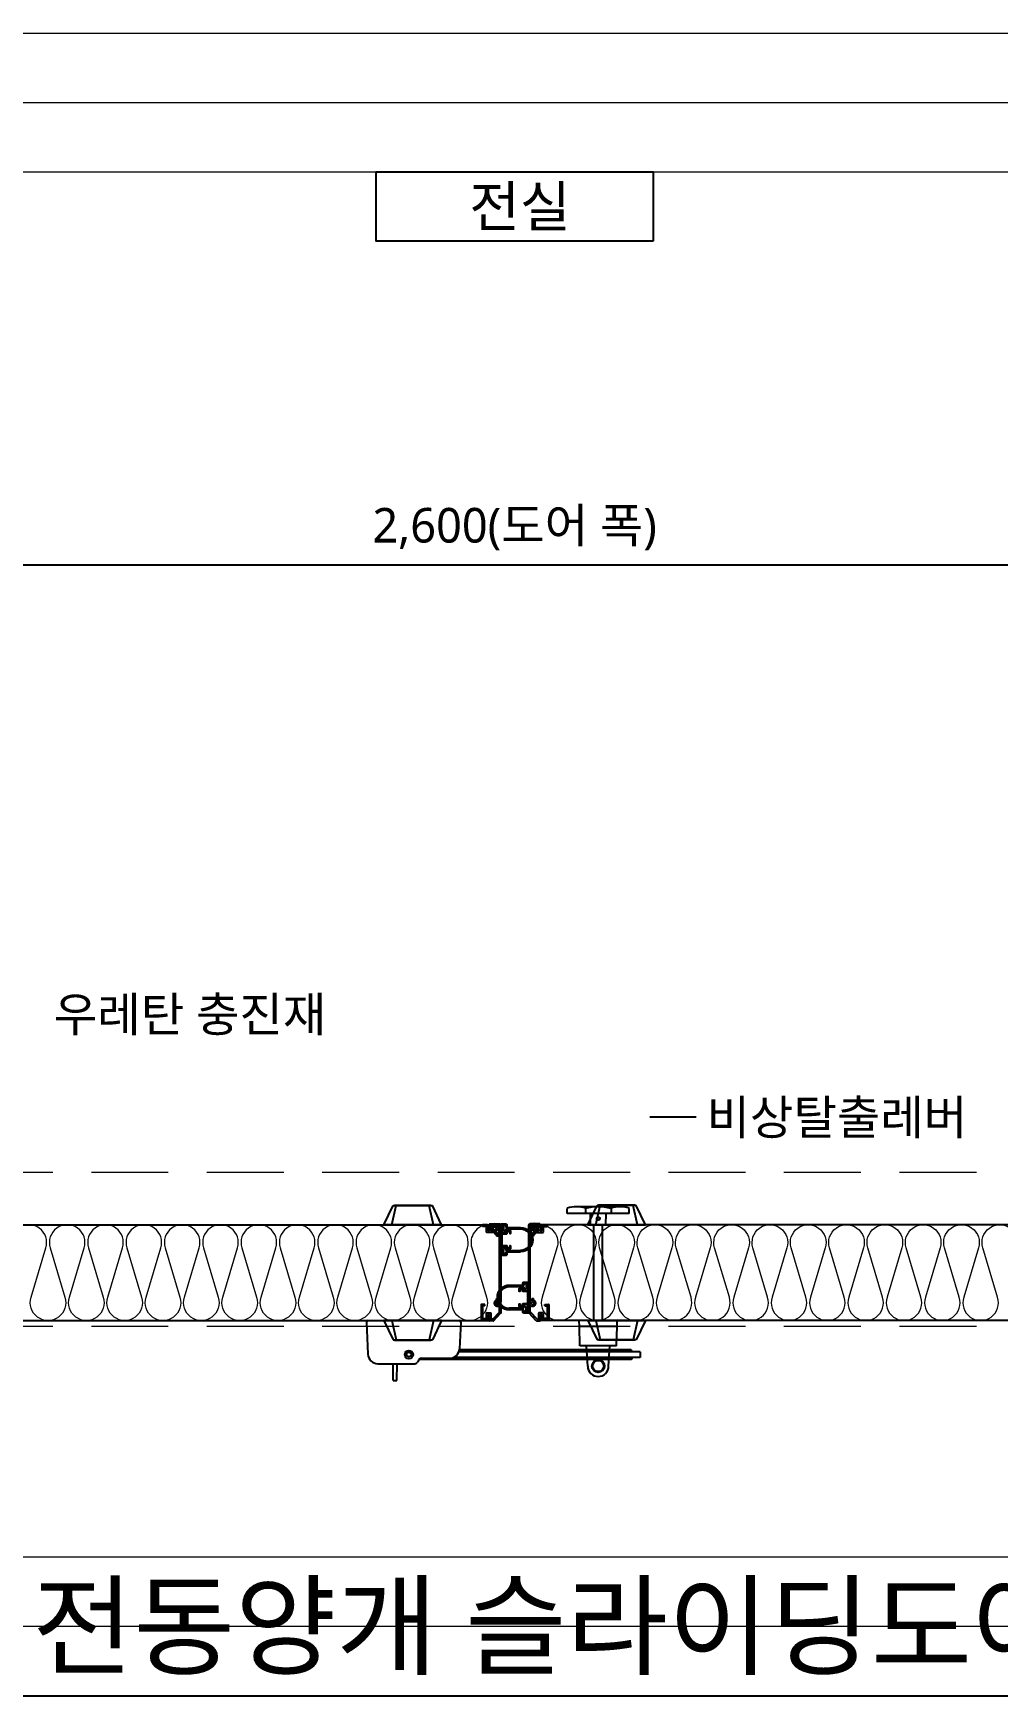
# Model space of a CAD drawing. Header units: millimetres. Extents: x 232323 to 272954, y -5343 to 8721.
# Drawn here: x 234678 to 235931, y 952 to 3112 of the extents above; entities that cross this region are included whole.
import ezdxf
from ezdxf.enums import TextEntityAlignment as Align

# ---------------------------------------------------------------- set-up
doc = ezdxf.new("R2010")
doc.units = ezdxf.units.MM
doc.header["$MEASUREMENT"] = 0
doc.linetypes.add('HIDDEN', pattern=[0.375, 0.25, -0.125])
doc.layers.get('0').update_dxf_attribs({"linetype": 'CONTINUOUS'})
for name, color, linetype, lineweight in [('A-DIMS', 7, 'CONTINUOUS', 25), ('A-DWXM-DOOR', 4, 'CONTINUOUS', 25), ('A-MKXS-LEAD', 7, 'CONTINUOUS', 25), ('A-MKXS-TEXT1', 3, 'CONTINUOUS', 25), ('A-MKXX-NAME', 3, 'CONTINUOUS', 25), ('A-MKXX-SYMB', 7, 'CONTINUOUS', 25), ('A-XXXX-HID', 8, 'HIDDEN', 18), ('A-XXXX-INSL2', 8, 'CONTINUOUS', 18), ('A-XXXX-SYMB', 7, 'CONTINUOUS', 25), ('A-XXXX-TXT1', 3, 'CONTINUOUS', 25), ('A-XXXX-TXT2', 3, 'CONTINUOUS', 25)]:
    doc.layers.add(name, color=color, linetype=linetype, lineweight=lineweight)
doc.layers.add('A-XXXX-NPLT', color=144, linetype='CONTINUOUS', lineweight=15, plot=False)
doc.styles.add('HY울릉도L', font='')
doc.styles.add('돋움체', font='')
doc.styles.add('맑은고딕', font='malgun.ttf')
doc.styles.get('HY울릉도L').set_extended_font_data('HYwulM')
doc.styles.get('돋움체').set_extended_font_data('DotumChe')
doc.dimstyles.new('CDIM', dxfattribs={"dimtxt": 3, "dimasz": 1.5, "dimexe": 2, "dimexo": 1, "dimgap": 1, "dimtad": 1, "dimdec": 0, "dimrnd": 0.5, "dimzin": 0, "dimdsep": 32, "dimlunit": 6, "dimtxsty": 'HY울릉도L', "dimblk1": '_CIDOT', "dimblk2": '_CIDOT', "dimsah": 1, "dimcen": 5.5, "dimclrd": 2, "dimclre": 2, "dimclrt": 7, "dimadec": 0, "dimazin": 0, "dimtfac": 1, "dimtdec": 0, "dimtix": 1, "dimtmove": 2, "dimatfit": 1, "dimldrblk": '_CIDOT', "dimfxl": 1, "dimtolj": 1, "dimtzin": 0, "dimlwd": -1, "dimarcsym": 0})

# ---------------------------------------------------------------- blocks, each defined once
blk = doc.blocks.new('쫄대1')
at = {"color": 7}
for p, q in [((1931719.4, 129194.8), (1931719.4, 129194.3)), ((1931722.9, 129192.2), (1931721.4, 129191.4)), ((1931721.4, 129191.4), (1931721.4, 129190.9)), ((1931721.4, 129190.9), (1931731.4, 129190.9)), ((1931722.9, 129193.9), (1931722.9, 129192.2)), ((1931724.4, 129193.7), (1931728.4, 129193.7)), ((1931724.4, 129193.7), (1931724.4, 129192.2)), ((1931724.4, 129192.2), (1931728.4, 129192.2)), ((1931728.4, 129193.7), (1931728.4, 129192.2)), ((1931729.9, 129193.9), (1931729.9, 129192.2)), ((1931731.4, 129191.4), (1931729.9, 129192.2)), ((1931731.4, 129191.4), (1931731.4, 129190.9)), ((1931733.4, 129194.8), (1931733.4, 129194.3))]:
    blk.add_line(p, q, dxfattribs=at)
blk.add_ellipse((1931726.4, 129194.8), major_axis=(-7, 0), ratio=0.085714, start_param=3.141593, end_param=6.283185, dxfattribs=at)
at = {"color": 7, "extrusion": (0, 0, -1)}
for centre, major_axis, start_param, end_param in [((1931729.1, 129194.3), (9.64, 0.01), 2.261533, 3.134107), ((1931723.8, 129194.3), (-9.64, 0.01), 3.149078, 4.021652)]:
    blk.add_ellipse(centre, major_axis=major_axis, ratio=0.062704, start_param=start_param, end_param=end_param, dxfattribs=at)
blk = doc.blocks.new('A$C3E376D64')
at = {"color": 1}
blk.add_lwpolyline([(12.9, 7.3), (12.9, 6.3), (9.1, 6.3), (9.1, 1.3), (18.7, 1.3), (18.7, 6.3), (16.9, 6.3), (16.9, 7.3, -0.414214), (17.4, 7.8), (19, 7.8, -0.414214), (20, 6.8), (20, 0.3, -0.414214), (19.7, 0), (19.6, 0, -0.536663), (18.4, 0), (-18.4, 0, -0.536663), (-19.6, 0), (-19.7, 0, -0.414214), (-20, 0.3), (-20, 6.8, -0.414214), (-19, 7.8), (-17.4, 7.8, -0.414214), (-16.9, 7.3), (-16.9, 6.3), (-18.7, 6.3), (-18.7, 1.3), (-9.1, 1.3), (-9.1, 6.3), (-12.9, 6.3), (-12.9, 7.3, -0.414214), (-12.4, 7.8), (-11.8, 7.8), (-11.8, 12, -0.414214), (-11.3, 12.5), (-8.5, 12.5, -0.414214), (-8, 12), (-8, 11.7, -0.414214), (-8.5, 11.2), (-10.5, 11.2), (-10.5, 7.8), (-8.3, 7.8, -0.414214), (-7.8, 7.3), (-7.8, 2.3, 0.414214), (-6.8, 1.3), (-0.5, 1.3), (0, 1), (0.5, 1.3), (6.8, 1.3, 0.414214), (7.8, 2.3), (7.8, 7.3, -0.414214), (8.3, 7.8), (10.5, 7.8), (10.5, 11.2), (8.5, 11.2, -0.414214), (8, 11.7), (8, 12, -0.414214), (8.5, 12.5), (11.3, 12.5, -0.414214), (11.8, 12), (11.8, 7.8), (12.4, 7.8, -0.414214)], format="xyb", close=True, dxfattribs=at)
blk = doc.blocks.new('A$C680130B5')
at = {"color": 4}
for p, q in [((-27.3, 3), (-27.3, 22.1)), ((-25.3, 3), (-25.3, 22.1)), ((2.5, 3), (2.5, 22.1)), ((4.5, 3), (4.5, 22.1)), ((-29.8, 3), (-27.3, 3)), ((-29.8, 3), (-29.8, 0)), ((-29.8, 0), (-22.8, 0)), ((-25.3, 3), (-22.8, 3)), ((-22.8, 3), (-22.8, 0)), ((2.5, 3), (0, 3)), ((0, 3), (0, 0)), ((7, 0), (0, 0)), ((7, 3), (4.5, 3)), ((7, 3), (7, 0))]:
    blk.add_line(p, q, dxfattribs=at)
for radius in [15.9, 13.9]:
    blk.add_arc((-11.4, 22.1), radius, 0, 180, dxfattribs=at)
blk = doc.blocks.new('A$C286469B9')
at = {"color": 8}
for p, q in [((-37.5, 25.3), (37.5, 25.3)), ((-37.5, 25.3), (-25.5, 0.3)), ((-27, 25.3), (-21.5, 0.3)), ((27, 25.3), (21.5, 0.3)), ((37.5, 25.3), (25.5, 0.3)), ((25.5, 0.3), (-25.5, 0.3)), ((-23.5, 0.3), (-23.5, 0)), ((23.5, 0), (-23.5, 0)), ((23.5, 0.3), (23.5, 0))]:
    blk.add_line(p, q, dxfattribs=at)
blk = doc.blocks.new('A$C6EF052FC')
at = {"color": 8}
for p, q in [((-34.3, 53.9), (-32.7, 12.5)), ((-32.3, 56), (86, 56)), ((88, 53.9), (86.4, 19.4)), ((-19.7, 0), (28.3, 0)), ((0.2, -22), (0, 0)), ((5, -22), (5.2, 0)), ((33.4, 5), (31.8, 2)), ((309.6, 5.4), (33.7, 5.4)), ((36.9, 7), (73.4, 7)), ((321.1, 8), (78.4, 8)), ((321.1, 15.2), (85.5, 15.2)), ((309.6, 17.8), (86.2, 17.8)), ((309.6, 17.8), (311.1, 15.2)), ((309.6, 5.4), (311.1, 8)), ((321.1, 15.2), (321.1, 8)), ((0.2, -22), (5, -22))]:
    blk.add_line(p, q, dxfattribs=at)
for radius in [5.4, 3]:
    blk.add_circle((20.6, 11.9), radius, dxfattribs=at)
for centre, radius, start, end in [((-32.3, 54), 2, 90, 182.3008), ((86, 54), 2, 357.3709, 90), ((-19.7, 13), 13, 182.3008, 270), ((28.3, 4), 4, 270, 330.2551), ((36.9, 3), 4, 90, 150.2551), ((73.4, 20), 13, 270, 357.3709)]:
    blk.add_arc(centre, radius, start, end, dxfattribs=at)
blk = doc.blocks.new('방열슬라이딩도어')
at = {"color": 1}
for p, q in [((68.4, -53.2), (68.4, -46.7)), ((148.8, -53.2), (68.4, -53.2)), ((137.1, -44.7), (80.2, -44.7)), ((92, -46.7), (92, -53.2)), ((98.8, -68), (98.5, -53.2)), ((118.5, -68), (118.8, -53.2)), ((125.3, -46.7), (125.3, -53.2)), ((148.8, -53.2), (148.8, -46.7)), ((118.5, -68), (98.8, -68)), ((102.9, -192.5), (102.9, -68)), ((114.3, -192.5), (114.3, -68)), ((133.4, -192.5), (83.9, -192.5)), ((84.1, -200.2), (83.9, -192.5)), ((133.1, -200.2), (133.4, -192.5)), ((84.9, -225.2), (84.1, -200.2)), ((133.1, -200.2), (84.1, -200.2)), ((132.4, -225.2), (133.1, -200.2)), ((132.4, -225.2), (84.9, -225.2)), ((95, -251.6), (93.6, -225.2)), ((122.2, -251.6), (123.6, -225.2))]:
    blk.add_line(p, q, dxfattribs=at)
at = {"color": 6}
for p, q in [((-35.1, -68.3), (-41.6, -68.3)), ((-41.6, -68.3), (-41.6, -70.3)), ((-37.1, -70.3), (-41.6, -70.3)), ((-36.6, -77.5), (-36.6, -70.8)), ((-26.5, -78), (-36.1, -78)), ((-34.6, -76), (-34.6, -68.8)), ((-34.6, -76), (-32.7, -76)), ((-32.7, -68), (-32.7, -76)), ((-29.7, -67.5), (-32.2, -67.5)), ((-30.7, -72), (-30.7, -70)), ((-30.7, -72), (-27.7, -72)), ((-30.7, -75.5), (-30.7, -74)), ((-30.7, -74), (-27.7, -74)), ((-29.7, -69.5), (-30.2, -69.5)), ((-26.5, -76), (-30.2, -76)), ((-29.7, -69.5), (-29.7, -67.5)), ((-27.7, -74), (-27.7, -72)), ((-23.6, -80.8), (-23.6, -83)), ((-21.6, -83), (-23.6, -83)), ((-18.1, -67.5), (-21.6, -67.5)), ((-21.6, -69.5), (-21.6, -67.5)), ((-20.1, -69.5), (-21.6, -69.5)), ((-21.6, -80.8), (-21.6, -83)), ((-20.5, -76.1), (-18.1, -76.1)), ((-20.5, -77.8), (-18.1, -77.8)), ((-19.6, -73.2), (-19.6, -70)), ((-19.6, -166.1), (-19.6, -80.7)), ((-17.6, -75.6), (-17.6, -68)), ((-17.6, -168.5), (-17.6, -78.3)), ((18.4, -75.6), (18.4, -68)), ((18.4, -168.5), (18.4, -78.3)), ((18.9, -67.5), (22.4, -67.5)), ((21.2, -76.1), (18.9, -76.1)), ((21.2, -77.8), (18.9, -77.8)), ((20.4, -73.2), (20.4, -70)), ((20.4, -166.1), (20.4, -80.7)), ((20.9, -69.5), (22.4, -69.5)), ((22.4, -69.5), (22.4, -67.5)), ((22.4, -80.8), (22.4, -83)), ((22.4, -83), (24.4, -83)), ((24.4, -80.8), (24.4, -83)), ((27.2, -76), (30.9, -76)), ((27.2, -78), (36.9, -78)), ((28.4, -74), (28.4, -72)), ((31.4, -72), (28.4, -72)), ((31.4, -74), (28.4, -74)), ((30.4, -69.5), (30.4, -67.5)), ((30.4, -67.5), (32.9, -67.5)), ((30.4, -69.5), (30.9, -69.5)), ((31.4, -72), (31.4, -70)), ((31.4, -75.5), (31.4, -74)), ((33.4, -68), (33.4, -76)), ((35.4, -76), (33.4, -76)), ((35.4, -76), (35.4, -68.8)), ((35.9, -68.3), (42.4, -68.3)), ((37.4, -77.5), (37.4, -70.8)), ((37.9, -70.3), (42.4, -70.3)), ((42.4, -68.3), (42.4, -70.3)), ((-43.6, -172), (-43.6, -191.2)), ((-38.6, -171.5), (-43.1, -171.5)), ((-38.6, -173.5), (-38.6, -171.5)), ((-23.6, -166), (-23.6, -163.9)), ((-21.6, -163.9), (-23.6, -163.9)), ((-21.6, -166), (-21.6, -163.9)), ((-20.5, -169), (-18.1, -169)), ((-20.5, -170.7), (-18.1, -170.7)), ((-17.6, -182.3), (-17.6, -171.2)), ((18.4, -182.3), (18.4, -171.2)), ((21.2, -169), (18.9, -169)), ((21.2, -170.7), (18.9, -170.7)), ((22.4, -166), (22.4, -163.9)), ((22.4, -163.9), (24.4, -163.9)), ((24.4, -166), (24.4, -163.9)), ((39.4, -173.5), (39.4, -171.5)), ((39.4, -171.5), (43.9, -171.5)), ((44.4, -172), (44.4, -191.2)), ((-43.1, -191.7), (-35.1, -191.7)), ((-41.6, -174), (-41.6, -189.2)), ((-38.6, -173.5), (-41.1, -173.5)), ((-41.1, -189.7), (-37.1, -189.7)), ((-36.6, -189.2), (-36.6, -183)), ((-36.1, -182.5), (-31.1, -182.5)), ((-34.6, -191.2), (-34.6, -184.5)), ((-34.6, -184.5), (-32.6, -184.5)), ((-32.6, -192.3), (-32.6, -184.5)), ((-27.9, -192.8), (-32.1, -192.8)), ((-30.6, -190.3), (-30.6, -183)), ((-28.8, -190.8), (-30.1, -190.8)), ((-28.4, -190.6), (-19.8, -181.8)), ((-27.5, -192.7), (-17.8, -182.6)), ((-19.6, -181.5), (-19.6, -173.6)), ((28.2, -192.7), (18.5, -182.6)), ((20.4, -181.5), (20.4, -173.6)), ((29.1, -190.6), (20.5, -181.8)), ((28.6, -192.8), (32.9, -192.8)), ((29.5, -190.8), (30.9, -190.8)), ((31.4, -190.3), (31.4, -183)), ((36.9, -182.5), (31.9, -182.5)), ((35.4, -184.5), (33.4, -184.5)), ((33.4, -192.3), (33.4, -184.5)), ((35.4, -191.2), (35.4, -184.5)), ((43.9, -191.7), (35.9, -191.7)), ((37.4, -189.2), (37.4, -183)), ((41.9, -189.7), (37.9, -189.7)), ((39.4, -173.5), (41.9, -173.5)), ((42.4, -174), (42.4, -189.2))]:
    blk.add_line(p, q, dxfattribs=at)
at = {"color": 1}
for centre, radius in [((108.6, -60), 2.1), ((108.6, -60), 1.75), ((108.6, -251.6), 8.22), ((108.6, -251.6), 7.22)]:
    blk.add_circle(centre, radius, dxfattribs=at)
for centre, radius, start, end in [((80.2, -80.3), 35.7, 90, 109.2807), ((80.2, -80.3), 35.7, 70.7193, 90), ((108.6, -115), 70.3, 90, 103.698), ((108.6, -115), 70.3, 76.302, 90), ((137.1, -80.3), 35.7, 90, 109.2807), ((137.1, -80.3), 35.7, 70.7193, 90), ((108.6, -251.6), 13.6, 180, 0)]:
    blk.add_arc(centre, radius, start, end, dxfattribs=at)
at = {"color": 6}
for centre, radius, start, end in [((-37.1, -70.8), 0.5, 0, 90), ((-36.1, -77.5), 0.5, 180, 270), ((-35.1, -68.8), 0.5, 0, 90), ((-32.2, -68), 0.5, 90, 180), ((-30.2, -70), 0.5, 90, 180), ((-30.2, -75.5), 0.5, 180, 270), ((-22.6, -77), 4, 56.251, 303.749), ((-22.6, -77), 2, 32.231, 327.769), ((-20.5, -75.6), 0.5, 212.231, 270), ((-20.5, -78.3), 0.5, 90, 147.769), ((-20.1, -73.2), 0.5, 236.251, 0), ((-20.1, -73.2), 0.5, 236.251, 0), ((-20.1, -80.7), 0.5, 0, 123.749), ((-20.1, -70), 0.5, 0, 90), ((-20.1, -70), 0.5, 0, 90), ((-18.1, -68), 0.5, 0, 90), ((-18.1, -75.6), 0.5, 270, 0), ((-18.1, -78.3), 0.5, 0, 90), ((18.9, -68), 0.5, 90, 180), ((18.9, -75.6), 0.5, 180, 270), ((18.9, -78.3), 0.5, 90, 180), ((20.9, -70), 0.5, 90, 180), ((20.9, -70), 0.5, 90, 180), ((20.9, -73.2), 0.5, 180, 303.749), ((20.9, -73.2), 0.5, 180, 303.749), ((20.9, -80.7), 0.5, 56.251, 180), ((23.4, -77), 4, 236.251, 123.749), ((21.2, -75.6), 0.5, 270, 327.769), ((21.2, -78.3), 0.5, 32.231, 90), ((23.4, -77), 2, 212.231, 147.769), ((30.9, -70), 0.5, 0, 90), ((30.9, -75.5), 0.5, 270, 0), ((32.9, -68), 0.5, 0, 90), ((35.9, -68.8), 0.5, 90, 180), ((36.9, -77.5), 0.5, 270, 0), ((37.9, -70.8), 0.5, 90, 180), ((-43.1, -172), 0.5, 90, 180), ((-22.6, -169.9), 4, 56.251, 303.749), ((-22.6, -169.9), 2, 32.231, 327.769), ((-20.5, -168.5), 0.5, 212.231, 270), ((-20.5, -171.2), 0.5, 90, 147.769), ((-20.1, -166.1), 0.5, 236.251, 0), ((-18.1, -168.5), 0.5, 270, 0), ((-18.1, -171.2), 0.5, 0, 90), ((18.9, -168.5), 0.5, 180, 270), ((18.9, -171.2), 0.5, 90, 180), ((20.9, -166.1), 0.5, 180, 303.749), ((23.4, -169.9), 4, 236.251, 123.749), ((21.2, -168.5), 0.5, 270, 327.769), ((21.2, -171.2), 0.5, 32.231, 90), ((23.4, -169.9), 2, 212.231, 147.769), ((43.9, -172), 0.5, 0, 90), ((-43.1, -191.2), 0.5, 180, 270), ((-41.1, -174), 0.5, 90, 180), ((-41.1, -189.2), 0.5, 180, 270), ((-37.1, -189.2), 0.5, 270, 0), ((-36.1, -183), 0.5, 90, 180), ((-35.1, -191.2), 0.5, 270, 0), ((-32.1, -192.3), 0.5, 180, 270), ((-31.1, -183), 0.5, 0, 90), ((-30.1, -190.3), 0.5, 180, 270), ((-28.8, -190.3), 0.5, 270, 318.6584), ((-27.9, -192.3), 0.5, 270, 318.6584), ((-27.9, -192.3), 0.5, 270, 315.9282), ((-20.1, -173.6), 0.5, 0, 123.749), ((-20.1, -181.5), 0.5, 318.6584, 0), ((-18.1, -182.3), 0.5, 306.1547, 0), ((-18.1, -182.3), 0.5, 315.9282, 0), ((18.9, -182.3), 0.5, 180, 224.0718), ((18.9, -182.3), 0.5, 180, 233.8453), ((20.9, -173.6), 0.5, 56.251, 180), ((20.9, -181.5), 0.5, 180, 221.3416), ((28.6, -192.3), 0.5, 221.3416, 270), ((28.6, -192.3), 0.5, 224.0718, 270), ((29.5, -190.3), 0.5, 221.3416, 270), ((30.9, -190.3), 0.5, 270, 0), ((31.9, -183), 0.5, 90, 180), ((32.9, -192.3), 0.5, 270, 0), ((35.9, -191.2), 0.5, 180, 270), ((36.9, -183), 0.5, 0, 90), ((37.9, -189.2), 0.5, 180, 270), ((41.9, -174), 0.5, 0, 90), ((41.9, -189.2), 0.5, 270, 0), ((43.9, -191.2), 0.5, 270, 0)]:
    blk.add_arc(centre, radius, start, end, dxfattribs=at)
at = {"layer": 'A-DWXM-DOOR'}
for p, q in [((-1338.3, -68), (-33.7, -68)), ((-33.7, -68), (-33.7, -76)), ((1337.3, -68), (34.4, -68)), ((34.4, -68), (34.4, -76)), ((-1338.3, -192.5), (-33.6, -192.5)), ((-33.6, -184.5), (-33.6, -192.5)), ((34.4, -184.5), (34.4, -192.5)), ((1337.3, -192.5), (34.4, -192.5))]:
    blk.add_line(p, q, dxfattribs=at)
at = {"layer": 'A-XXXX-HID', "ltscale": 400}
for p, q in [((2700, 0), (-2700, 0)), ((2700, -200), (-2700, -200))]:
    blk.add_line(p, q, dxfattribs=at)
at = {"layer": 'A-XXXX-INSL2'}
for points in [[(-33.6, -68, 0.509267), (-55.6, -98.1), (-36.5, -162.3, -1.37259), (-80.5, -162.3), (-61.4, -98.1, 1.37259), (-105.4, -98.1), (-86.3, -162.3, -1.37259), (-130.3, -162.3), (-111.2, -98.1, 1.37259), (-155.2, -98.1), (-136.1, -162.3, -1.37259), (-180.1, -162.3), (-161, -98.1, 1.37259), (-205, -98.1), (-185.9, -162.3, -1.37259), (-229.9, -162.3), (-210.8, -98.1, 1.37259), (-254.8, -98.1), (-235.7, -162.3, -1.37259), (-279.7, -162.3), (-260.6, -98.1, 1.37259), (-304.6, -98.1), (-285.5, -162.3, -1.37259), (-329.5, -162.3), (-310.4, -98.1, 1.37259), (-354.4, -98.1), (-335.3, -162.3, -1.37259), (-379.3, -162.3), (-360.2, -98.1, 1.37259), (-404.2, -98.1), (-385.1, -162.3, -1.37259), (-429.1, -162.3), (-410, -98.1, 1.37259), (-454, -98.1), (-434.9, -162.3, -1.37259), (-478.9, -162.3), (-459.8, -98.1, 1.37259), (-503.8, -98.1), (-484.7, -162.3, -1.37259), (-528.7, -162.3), (-509.6, -98.1, 1.37259), (-553.6, -98.1), (-534.5, -162.3, -1.37259), (-578.5, -162.3), (-559.4, -98.1, 1.37259), (-603.4, -98.1), (-584.3, -162.3, -1.37259), (-628.3, -162.3), (-609.2, -98.1, 1.37259), (-653.2, -98.1)], [(32.9, -68, -0.509267), (54.9, -98.1), (35.8, -162.3, 1.37259), (79.8, -162.3), (60.7, -98.1, -1.37259), (104.7, -98.1), (85.6, -162.3, 1.37259), (129.6, -162.3), (110.5, -98.1, -1.37259), (154.5, -98.1), (135.4, -162.3, 1.37259), (179.4, -162.3), (160.3, -98.1, -1.37259), (204.3, -98.1), (185.2, -162.3, 1.37259), (229.2, -162.3), (210.1, -98.1, -1.37259), (254.1, -98.1), (235, -162.3, 1.37259), (279, -162.3), (259.9, -98.1, -1.37259), (303.9, -98.1), (284.8, -162.3, 1.37259), (328.8, -162.3), (309.7, -98.1, -1.37259), (353.7, -98.1), (334.6, -162.3, 1.37259), (378.6, -162.3), (359.5, -98.1, -1.37259), (403.5, -98.1), (384.4, -162.3, 1.37259), (428.4, -162.3), (409.3, -98.1, -1.37259), (453.3, -98.1), (434.2, -162.3, 1.37259), (478.2, -162.3), (459.1, -98.1, -1.37259), (503.1, -98.1), (484, -162.3, 1.37259), (528, -162.3), (508.9, -98.1, -1.37259), (552.9, -98.1), (533.8, -162.3, 1.37259), (577.8, -162.3), (558.7, -98.1, -1.37259), (602.7, -98.1), (583.6, -162.3, 1.37259), (627.6, -162.3), (608.5, -98.1, -1.37259), (652.5, -98.1)]]:
    blk.add_lwpolyline(points, format="xyb", dxfattribs=at)
at = {"color": 1, "rotation": 180}
blk.add_blockref('A$C286469B9', (-132.4, -42.7), dxfattribs=at)
at = {"color": 1, "xscale": -1, "rotation": 180}
blk.add_blockref('A$C286469B9', (132.6, -42.7), dxfattribs=at)
at = {"xscale": -1}
blk.add_blockref('쫄대1', (1931700.8, -129262), dxfattribs=at)
at = {"color": 7, "xscale": -1, "rotation": 270}
for name, p in [('A$C3E376D64', (-17.6, -87.4)), ('A$C680130B5', (-14.3, -76))]:
    blk.add_blockref(name, p, dxfattribs=at)
blk.add_blockref('쫄대1', (-1931700.1, -129262))
at = {"color": 7, "rotation": 90}
for name, p in [('A$C680130B5', (15.1, -151.3)), ('A$C3E376D64', (18.4, -162.7))]:
    blk.add_blockref(name, p, dxfattribs=at)
at = {"color": 7}
blk.add_blockref('A$C6EF052FC', (-158, -248.5), dxfattribs=at)
at = {"color": 1, "xscale": -1}
blk.add_blockref('A$C286469B9', (-132.4, -217.8), dxfattribs=at)
at = {"color": 1}
blk.add_blockref('A$C286469B9', (132.6, -217.8), dxfattribs=at)
blk = doc.blocks.new('_CIDOT')
at = {"color": 0, "linetype": 'ByBlock'}
blk.add_line((2, 0), (-1, 0), dxfattribs=at)
at = {"color": 0, "linetype": 'ByBlock', "const_width": 0.5}
blk.add_lwpolyline([(-0.25, 0, 1), (0.25, 0, 1)], format="xyb", close=True, dxfattribs=at)
blk = doc.blocks.new('*D84')
at = {"layer": 'A-DIMS', "lineweight": -2, "transparency": 16777216}
for p, q in [((234003.3, 2155.5), (234003.3, 2450.5)), ((236603.3, 2155.5), (236603.3, 2450.5))]:
    blk.add_line(p, q, dxfattribs=at)
at = {"layer": 'A-DIMS', "transparency": 16777216}
blk.add_line((236580.8, 2420.5), (234025.8, 2420.5), dxfattribs=at)
at = {"layer": 'A-DIMS', "transparency": 16777216, "xscale": 22.5, "yscale": 22.5, "zscale": 22.5, "rotation": 180}
blk.add_blockref('_CIDOT', (234003.3, 2420.5), dxfattribs=at)
at = {"layer": 'A-DIMS', "transparency": 16777216, "xscale": 22.5, "yscale": 22.5, "zscale": 22.5}
blk.add_blockref('_CIDOT', (236603.3, 2420.5), dxfattribs=at)
at = {"layer": 'A-DIMS', "color": 3, "transparency": 16777216, "insert": (235303.3, 2467.3), "char_height": 45, "attachment_point": 5, "style": '맑은고딕'}
blk.add_mtext('\\A1;2,600(도어 폭)', dxfattribs=at)

msp = doc.modelspace()

# ---------------------------------------------------------------- linework, layer by layer
at = {"layer": 'A-MKXS-LEAD'}
msp.add_line((235479.2, 1703.8), (235539.2, 1703.8), dxfattribs=at)
msp.add_lwpolyline([(235412, 1587.5, 0, 15, 0), (235434.5, 1626.4, 0, 0, 0), (235479.2, 1703.8, 0, 0, 0)], format="xyseb", dxfattribs=at)
at = {"layer": 'A-MKXX-SYMB'}
msp.add_lwpolyline([(235483.3, 2841.5), (235123.3, 2841.5), (235123.3, 2931.5), (235483.3, 2931.5)], close=True, dxfattribs=at)
at = {"layer": 'A-XXXX-NPLT'}
for points in [[(238283.3, 951.5), (232323.3, 951.5), (232323.3, 3111.5), (238283.3, 3111.5)], [(238193.3, 1041.5), (232413.3, 1041.5), (232413.3, 3021.5), (238193.3, 3021.5)], [(238103.3, 1131.5), (232503.3, 1131.5), (232503.3, 2931.5), (238103.3, 2931.5)]]:
    msp.add_lwpolyline(points, close=True, dxfattribs=at)
at = {"layer": 'A-XXXX-SYMB'}
msp.add_line((234103.3, 951.5), (236503.3, 951.5), dxfattribs=at)

# ---------------------------------------------------------------- block references
msp.add_blockref('방열슬라이딩도어', (235303.3, 1631.5))

# ---------------------------------------------------------------- texts
at = {"layer": 'A-MKXS-TEXT1', "style": '맑은고딕'}
msp.add_text('우레탄 충진재', height=45, dxfattribs=at).set_placement((234704.5, 1836.9), align=Align.MIDDLE_LEFT)
at = {"layer": 'A-MKXX-NAME', "style": '돋움체'}
msp.add_text('전실', height=52.5, dxfattribs=at).set_placement((235310.2, 2886.5), align=Align.MIDDLE_CENTER)
at = {"layer": 'A-XXXX-TXT1', "style": '맑은고딕'}
msp.add_text('전동양개 슬라이딩도어 평면도', height=105, dxfattribs=at).set_placement((236460.4, 958.3), align=Align.BOTTOM_RIGHT)
at = {"layer": 'A-XXXX-TXT2', "style": '맑은고딕'}
msp.add_text('비상탈출레버', height=45, dxfattribs=at).set_placement((235552.6, 1703.1), align=Align.MIDDLE_LEFT)

# ---------------------------------------------------------------- dimensions: what is measured, and where the dimension line sits
at = {"layer": 'A-DIMS'}
dim = msp.add_linear_dim(base=(234003.3, 2420.5), p1=(236603.3, 2140.5), p2=(234003.3, 2140.5), angle=180, text='<>(도어 폭)', dimstyle='CDIM', override={"dimscale": 15, "dimtxsty": '맑은고딕', "dimclrd": 256, "dimclre": 256, "dimclrt": 3}, dxfattribs=at)
dim.commit()
dim.dimension.update_dxf_attribs({"geometry": '*D84', "text_midpoint": (235303.3, 2467.3)})

doc.saveas('drawing.dxf')
